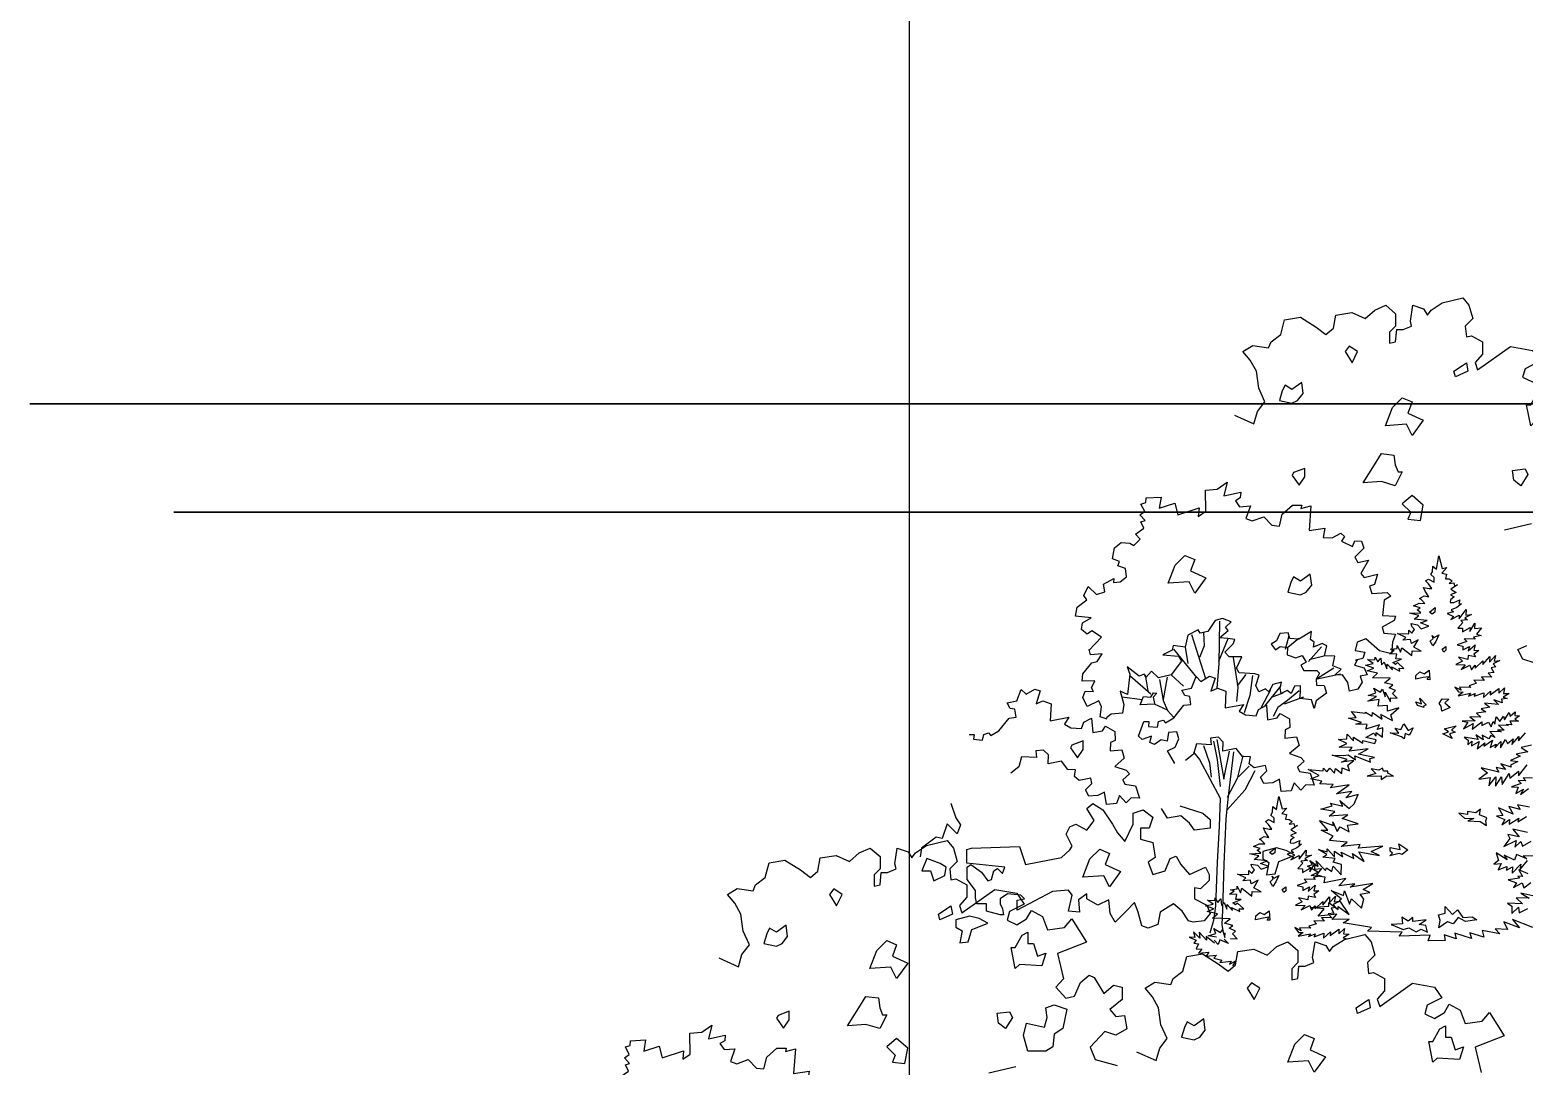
# Model space of a CAD drawing. Header units: inches. Extents: x -11 to 128, y 7 to 56.
# Drawn here: x 11.377 to 13.279, y 23.413 to 24.732 of the extents above; entities that cross this region are included whole.
import ezdxf

# ---------------------------------------------------------------- set-up
doc = ezdxf.new("R2010")
doc.units = ezdxf.units.IN
doc.header["$MEASUREMENT"] = 0
doc.layers.add('CAY', color=94, linetype='Continuous')
doc.layers.add('CAY-3', color=61, linetype='Continuous')
picture_1 = doc.add_image_def('image1.jpg', size_in_pixel=(1680, 1093))

# ---------------------------------------------------------------- blocks, each defined once
blk = doc.blocks.new('A$C76451831')
at = {"layer": 'CAY'}
for p, q in [((2460.6, 2024.6), (2461.2, 2040.4)), ((2461.2, 2040.4), (2471.8, 2031.9)), ((2471.8, 2031.9), (2478.5, 2069.3)), ((2478.5, 2069.3), (2487.7, 2034.1)), ((2500.9, 2036.3), (2487.3, 2020.9)), ((2487.7, 2034.1), (2500.9, 2036.3)), ((2441.2, 1998.5), (2449.5, 2003.7)), ((2449, 1990.1), (2441.2, 1998.5)), ((2449.5, 2003.7), (2465, 1995)), ((2455.4, 2016.6), (2460.6, 2024.6)), ((2465.5, 2008.1), (2455.4, 2016.6)), ((2465, 1995), (2465.5, 2008.1)), ((2487.3, 2020.9), (2500.3, 2017.8)), ((2500.3, 2017.8), (2497.6, 2004.7)), ((2497.6, 2004.7), (2508, 2004.3)), ((2515.9, 1998.6), (2507.5, 1990.8)), ((2507.5, 1990.8), (2520.7, 1993)), ((2508, 2004.3), (2515.9, 1998.6)), ((2520.7, 1993), (2523.1, 1984.8)), ((2423.5, 1948.4), (2437, 1956)), ((2435.1, 1980.1), (2451.3, 1976.8)), ((2440.1, 1969.1), (2435.1, 1980.1)), ((2437, 1956), (2450.4, 1952.9)), ((2450.4, 1952.9), (2440.1, 1969.1)), ((2459, 1976.6), (2449, 1990.1)), ((2451.3, 1976.8), (2459, 1976.6)), ((2522, 1953.1), (2511.3, 1945.3)), ((2527.9, 1966), (2511.8, 1958.9)), ((2511.8, 1958.9), (2522, 1953.1)), ((2531.4, 1987.2), (2512.4, 1974.7)), ((2512.4, 1974.7), (2527.9, 1966)), ((2523.1, 1984.8), (2531.4, 1987.2)), ((1261.1, 1885), (1288.9, 1909.2)), ((1288.9, 1909.2), (1320.1, 1922.7)), ((1320.1, 1922.7), (1347.8, 1898.6)), ((1389.7, 1877.9), (1396.8, 1922.7)), ((1396.8, 1922.7), (1427.4, 1912.7)), ((1427.4, 1912.7), (1438, 1895)), ((1438, 1895), (1448.6, 1909.2)), ((1448.6, 1909.2), (1479.9, 1929.8)), ((1479.9, 1929.8), (1538.3, 1944)), ((1538.3, 1944), (1555.9, 1922.7)), ((1555.9, 1922.7), (1566.6, 1885)), ((2395.4, 1906.7), (2427.6, 1908.3)), ((2421.9, 1900.8), (2395.4, 1906.7)), ((2407, 1927.6), (2423.1, 1935.2)), ((2425.3, 1922), (2407, 1927.6)), ((2417, 1916.8), (2425.3, 1922)), ((2427.6, 1908.3), (2417, 1916.8)), ((2423.1, 1935.2), (2438.9, 1934.7)), ((2428.9, 1945.4), (2423.5, 1948.4)), ((2438.9, 1934.7), (2428.9, 1945.4)), ((2520.6, 1910.5), (2501.8, 1905.7)), ((2511.3, 1945.3), (2511.1, 1937.6)), ((2511.1, 1937.6), (2521.5, 1937.2)), ((2529.2, 1923.4), (2513.1, 1916.2)), ((2513.1, 1916.2), (2520.6, 1910.5)), ((2521.5, 1937.2), (2538.1, 1944.4)), ((2542.7, 1933.8), (2529.2, 1923.4)), ((2538.1, 1944.4), (2535, 1934)), ((2535, 1934), (2542.7, 1933.8)), ((2536.2, 1891.4), (2555.7, 1917.4)), ((2555.7, 1917.4), (2555.1, 1901.1)), ((1022.3, 1839.6), (1033, 1881.5)), ((1033, 1881.5), (1077.8, 1888.5)), ((1077.8, 1888.5), (1122.6, 1860.8)), ((1171.5, 1857.3), (1178, 1895)), ((1178, 1895), (1223.4, 1902.1)), ((1223.4, 1902.1), (1261.1, 1885)), ((1347.8, 1898.6), (1347.8, 1863.8)), ((1393.2, 1863.8), (1389.7, 1877.9)), ((1566.6, 1885), (1545.3, 1863.8)), ((2402.2, 1869.3), (2399.8, 1877.6)), ((2399.8, 1877.6), (2418.2, 1874.2)), ((2409.6, 1860.9), (2402.2, 1869.3)), ((2408.4, 1890.4), (2421.9, 1900.8)), ((2445.4, 1886.4), (2408.4, 1890.4)), ((2418.2, 1874.2), (2428.7, 1862.9)), ((2426.6, 1879.3), (2445.4, 1886.4)), ((2450.3, 1870.4), (2426.6, 1879.3)), ((2428.7, 1862.9), (2450.3, 1870.4)), ((2501.8, 1905.7), (2520.1, 1897.4)), ((2512.1, 1889.5), (2536.6, 1901.8)), ((2520.1, 1897.4), (2512.1, 1889.5)), ((2546.2, 1880.1), (2532.6, 1864.8)), ((2532.6, 1864.8), (2545.7, 1864.3)), ((2536.6, 1901.8), (2536.2, 1891.4)), ((2559.6, 1887.8), (2541, 1885.8)), ((2541, 1885.8), (2546.2, 1880.1)), ((2545.3, 1853.9), (2567, 1866.3)), ((2545.7, 1864.3), (2545.3, 1853.9)), ((2571.1, 1903.3), (2552.1, 1893.5)), ((2552.1, 1893.5), (2559.6, 1887.8)), ((2555.1, 1901.1), (2571.1, 1903.3)), ((2566.7, 1855.4), (2580.6, 1878.9)), ((2567, 1866.3), (2566.7, 1855.4)), ((2580.6, 1878.9), (2580.1, 1863.1)), ((2580.1, 1863.1), (2599.2, 1865.2)), ((2599.2, 1865.2), (2585, 1847.1)), ((994.6, 1818.9), (1022.3, 1839.6)), ((1122.6, 1860.8), (1150.3, 1839.6)), ((1150.3, 1839.6), (1171.5, 1857.3)), ((1347.8, 1863.8), (1330.7, 1846.6)), ((1330.7, 1846.6), (1330.7, 1815.4)), ((1347.8, 1818.9), (1351.4, 1853.7)), ((1351.4, 1853.7), (1369, 1853.7)), ((1369, 1853.7), (1393.2, 1863.8)), ((1545.3, 1863.8), (1548.9, 1833.1)), ((1548.9, 1833.1), (1563, 1836)), ((1563, 1836), (1594.3, 1818.9)), ((2361.6, 1849.4), (2393.3, 1848.3)), ((2385.3, 1838.2), (2361.6, 1849.4)), ((2376.8, 1830.3), (2385.3, 1838.2)), ((2398.2, 1832.3), (2376.8, 1830.3)), ((2393.3, 1848.3), (2393.7, 1859.2)), ((2393.7, 1859.2), (2401.6, 1850.7)), ((2400.5, 1821.3), (2398.2, 1832.3)), ((2419.5, 1831.5), (2400.5, 1821.3)), ((2401.6, 1850.7), (2409.6, 1860.9)), ((2407.9, 1810.6), (2419.5, 1831.5)), ((2557.5, 1826.7), (2530.9, 1816.8)), ((2581.8, 1833.6), (2550.1, 1834.7)), ((2550.1, 1834.7), (2557.5, 1826.7)), ((2598.4, 1843.9), (2577, 1839.2)), ((2577, 1839.2), (2581.8, 1833.6)), ((2585, 1847.1), (2598.4, 1843.9)), ((915, 1791.2), (942.7, 1808.3)), ((935.7, 1767), (915, 1791.2)), ((942.7, 1808.3), (987.6, 1801.8)), ((987.6, 1801.8), (994.6, 1818.9)), ((1330.7, 1815.4), (1347.8, 1818.9)), ((1594.3, 1784.1), (1573, 1759.9)), ((1580.1, 1739.3), (1673.3, 1805.4)), ((1594.3, 1818.9), (1594.3, 1784.1)), ((1673.3, 1805.4), (1735.8, 1794.7)), ((1735.8, 1794.7), (1756.4, 1764.1)), ((2297.4, 1774.6), (2297.7, 1782.3)), ((2297.7, 1782.3), (2305.3, 1768.9)), ((2338.3, 1791.8), (2351.8, 1801.7)), ((2359.6, 1791), (2338.3, 1791.8)), ((2341.5, 1804.8), (2360.1, 1806.9)), ((2351.8, 1801.7), (2341.5, 1804.8)), ((2356.4, 1777.5), (2359.6, 1791)), ((2360.1, 1806.9), (2360.4, 1815)), ((2360.4, 1815), (2370.2, 1796.1)), ((2370.2, 1796.1), (2373.4, 1809.1)), ((2373.4, 1809.1), (2402, 1786.8)), ((2402, 1786.8), (2402.5, 1799.9)), ((2402.5, 1799.9), (2428.8, 1799)), ((2428.8, 1799), (2407.9, 1810.6)), ((2530.9, 1816.8), (2546.6, 1813.5)), ((2561.2, 1775.8), (2534.7, 1782.2)), ((2534.7, 1782.2), (2545.1, 1770.9)), ((2546.6, 1813.5), (2546.3, 1803.1)), ((2546.3, 1803.1), (2565.2, 1812.8)), ((2561.5, 1786.7), (2561.2, 1775.8)), ((2582.7, 1783.2), (2561.5, 1786.7)), ((2562, 1799.8), (2581.2, 1817.7)), ((2565.2, 1812.8), (2562, 1799.8)), ((2591.5, 1801.5), (2577.6, 1791.1)), ((2577.6, 1791.1), (2582.7, 1783.2)), ((2581.2, 1817.7), (2577.9, 1802)), ((2577.9, 1802), (2591.5, 1801.5)), ((2603.3, 1761.2), (2622.6, 1784.5)), ((2622.1, 1768.2), (2639, 1786.7)), ((2622.6, 1784.5), (2622.1, 1768.2)), ((2639, 1786.7), (2635.8, 1770.5)), ((953.4, 1735.8), (935.7, 1767)), ((1573, 1759.9), (1580.1, 1739.3)), ((1715.1, 1742.8), (1708.1, 1718.6)), ((1756.4, 1764.1), (1715.1, 1742.8)), ((1763.5, 1722.2), (1777.1, 1746.4)), ((1777.1, 1746.4), (1808.3, 1729.3)), ((2270.6, 1759.2), (2292, 1763.9)), ((2294.3, 1750.7), (2270.6, 1759.2)), ((2275, 1743.2), (2294.3, 1750.7)), ((2304.2, 1736.7), (2275, 1743.2)), ((2292, 1763.9), (2276.1, 1775.3)), ((2276.1, 1775.3), (2297.4, 1774.6)), ((2305.3, 1768.9), (2313.9, 1779)), ((2313.9, 1779), (2315.9, 1760.3)), ((2315.9, 1760.3), (2323.9, 1768.2)), ((2323.9, 1768.2), (2331.4, 1749.4)), ((2331.4, 1749.4), (2331.9, 1762.5)), ((2331.9, 1762.5), (2347.1, 1746.1)), ((2347.1, 1746.1), (2344.7, 1754.4)), ((2344.7, 1754.4), (2368.3, 1742.7)), ((2347.9, 1767.4), (2372.2, 1777)), ((2355.9, 1761.7), (2347.9, 1767.4)), ((2361.5, 1766.9), (2355.9, 1761.7)), ((2372.2, 1777), (2356.4, 1777.5)), ((2379.5, 1750.4), (2361.5, 1766.9)), ((2365.9, 1750.9), (2379.5, 1750.4)), ((2368.3, 1742.7), (2365.9, 1750.9)), ((2545.1, 1770.9), (2526.2, 1761.2)), ((2526.2, 1761.2), (2552.9, 1760.2)), ((2552.9, 1760.2), (2541.6, 1747.5)), ((2541.6, 1747.5), (2566, 1759.8)), ((2566, 1759.8), (2571, 1746.5)), ((2571, 1746.5), (2581.9, 1759.2)), ((2581.6, 1751.1), (2603.6, 1771.6)), ((2581.9, 1759.2), (2581.6, 1751.1)), ((2603.6, 1771.6), (2603.3, 1761.2)), ((2634.6, 1738.8), (2618.3, 1736.6)), ((2640.2, 1754.5), (2627, 1752.2)), ((2627, 1752.2), (2634.6, 1738.8)), ((2651.7, 1772.6), (2632.8, 1762.9)), ((2632.8, 1762.9), (2640.2, 1754.5)), ((2635.8, 1770.5), (2651.7, 1772.6)), ((959.8, 1687.4), (953.4, 1735.8)), ((1708.1, 1718.6), (1735.8, 1705.1)), ((1735.8, 1705.1), (1763.5, 1722.2)), ((1808.3, 1729.3), (1822.5, 1690.9)), ((1822.5, 1690.9), (1870.8, 1698)), ((1870.8, 1698), (1891.4, 1722.2)), ((1891.4, 1722.2), (1933.3, 1656.1)), ((2290.6, 1724.1), (2304.2, 1736.7)), ((2340.9, 1722.3), (2290.6, 1724.1)), ((2324.6, 1709.7), (2340.9, 1722.3)), ((2348.4, 1703.5), (2324.6, 1709.7)), ((2337.7, 1695.7), (2348.4, 1703.5)), ((2356, 1687.3), (2337.7, 1695.7)), ((2524, 1697.3), (2533.9, 1683.8)), ((2542.3, 1688.5), (2524, 1697.3)), ((2569.2, 1695.7), (2537.1, 1696.9)), ((2537.1, 1696.9), (2542.3, 1688.5)), ((2585.5, 1708.3), (2564, 1701.4)), ((2564, 1701.4), (2569.2, 1695.7)), ((2577.7, 1716.8), (2585.5, 1708.3)), ((2607.1, 1715.7), (2577.7, 1716.8)), ((2628.7, 1725.4), (2599.3, 1726.4)), ((2599.3, 1726.4), (2607.1, 1715.7)), ((2618.3, 1736.6), (2628.7, 1725.4)), ((2648.4, 1679.8), (2664.8, 1695.1)), ((2664.8, 1695.1), (2661.6, 1679.4)), ((977.5, 1649), (959.8, 1687.4)), ((1933.3, 1656.1), (1850.8, 1624.3)), ((2224.6, 1670.4), (2244.1, 1661.9)), ((2240.6, 1669.3), (2224.6, 1670.4)), ((2236.3, 1685.2), (2240.6, 1669.3)), ((2254.4, 1667.9), (2236.3, 1685.2)), ((2244.1, 1661.9), (2237.2, 1653)), ((2237.2, 1653), (2250.5, 1651.6)), ((2252.8, 1684.1), (2254.4, 1667.9)), ((2273.6, 1662), (2252.8, 1684.1)), ((2272.6, 1672.4), (2273.6, 1662)), ((2295.9, 1653.3), (2272.6, 1672.4)), ((2278, 1673.7), (2299.6, 1681.1)), ((2301.9, 1670.6), (2278, 1673.7)), ((2294.6, 1694.5), (2313.2, 1683.4)), ((2299.6, 1681.1), (2294.6, 1694.5)), ((2306.7, 1649.3), (2295.1, 1661.4)), ((2310.8, 1662.9), (2306.7, 1649.3)), ((2336, 1652.2), (2310.8, 1662.9)), ((2313.2, 1683.4), (2318.5, 1691.4)), ((2318.5, 1691.4), (2325.9, 1669.8)), ((2323.9, 1664.2), (2336, 1652.2)), ((2325.9, 1669.8), (2326.4, 1682.9)), ((2341.7, 1666.5), (2360.2, 1665.9)), ((2347.5, 1679.5), (2356, 1687.3)), ((2360.2, 1665.9), (2347.5, 1679.5)), ((2473.2, 1643.5), (2504.5, 1657)), ((2504.5, 1657), (2532.2, 1632.9)), ((2547.5, 1683.4), (2533.6, 1673)), ((2533.6, 1673), (2568.7, 1679.9)), ((2533.9, 1683.8), (2547.5, 1683.4)), ((2568.7, 1679.9), (2563, 1671.9)), ((2563, 1671.9), (2581.8, 1679.4)), ((2574, 1612.2), (2581.1, 1657)), ((2578.8, 1671.4), (2605.9, 1681.3)), ((2581.8, 1679.4), (2578.8, 1671.4)), ((2581.1, 1657), (2611.8, 1647)), ((2605.4, 1667.7), (2624.6, 1685.6)), ((2605.9, 1681.3), (2605.4, 1667.7)), ((2624.3, 1675.2), (2648.9, 1693)), ((2624.6, 1685.6), (2624.3, 1675.2)), ((2633, 1643.5), (2664.3, 1664.1)), ((2648.9, 1693), (2648.4, 1679.8)), ((2677.9, 1678.8), (2661.2, 1668.5)), ((2661.2, 1668.5), (2672, 1665.4)), ((2661.6, 1679.4), (2677.9, 1678.8)), ((2664.3, 1664.1), (2722.6, 1678.3)), ((2722.6, 1678.3), (2740.3, 1657)), ((2740.3, 1657), (2750.9, 1619.3)), ((890.9, 1611.3), (946.3, 1586.5)), ((946.3, 1586.5), (956.3, 1621.3)), ((956.3, 1621.3), (977.5, 1649)), ((1850.8, 1624.3), (1867.9, 1552.3)), ((2206.7, 1573.9), (2217.3, 1615.8)), ((2217.3, 1615.8), (2262.1, 1622.8)), ((2250.5, 1651.6), (2243.7, 1637.7)), ((2243.7, 1637.7), (2260.2, 1636.6)), ((2260.2, 1636.6), (2250.4, 1624.7)), ((2250.4, 1624.7), (2279.7, 1627.6)), ((2262.1, 1622.8), (2306.9, 1595.1)), ((2279.7, 1627.6), (2272.6, 1616.4)), ((2272.6, 1616.4), (2301.9, 1619.3)), ((2301.9, 1619.3), (2294.6, 1610.4)), ((2294.6, 1610.4), (2316.5, 1604.8)), ((2355.9, 1591.6), (2362.4, 1629.3)), ((2362.4, 1629.3), (2407.8, 1636.4)), ((2407.8, 1636.4), (2445.5, 1619.3)), ((2445.5, 1619.3), (2473.2, 1643.5)), ((2532.2, 1632.9), (2532.2, 1598.1)), ((2577.6, 1598.1), (2574, 1612.2)), ((2611.8, 1647), (2622.4, 1629.3)), ((2622.4, 1629.3), (2633, 1643.5)), ((2750.9, 1619.3), (2729.7, 1598.1)), ((2179, 1553.2), (2206.7, 1573.9)), ((2306.9, 1595.1), (2334.7, 1573.9)), ((2316.5, 1604.8), (2311.6, 1598.8)), ((2311.6, 1598.8), (2343.6, 1601.9)), ((2334.7, 1573.9), (2355.9, 1591.6)), ((2339, 1593.3), (2356.7, 1603.2)), ((2343.6, 1601.9), (2339, 1593.3)), ((2356.7, 1603.2), (2347.6, 1589.1)), ((2532.2, 1598.1), (2515.1, 1580.9)), ((2515.1, 1580.9), (2515.1, 1549.7)), ((2532.2, 1553.2), (2535.7, 1588)), ((2535.7, 1588), (2553.4, 1588)), ((2553.4, 1588), (2577.6, 1598.1)), ((2729.7, 1598.1), (2733.2, 1567.4)), ((2733.2, 1567.4), (2747.4, 1570.3)), ((2747.4, 1570.3), (2778.6, 1553.2)), ((1867.9, 1552.3), (1846.6, 1528.1)), ((1846.6, 1528.1), (1874.3, 1496.9)), ((1899.1, 1503.3), (1916.2, 1541.7)), ((1916.2, 1541.7), (1940.4, 1562.3)), ((1940.4, 1562.3), (1954.5, 1555.8)), ((1954.5, 1555.8), (1982.2, 1510.4)), ((1982.2, 1510.4), (2010, 1534.6)), ((2010, 1534.6), (2034.1, 1528.1)), ((2034.1, 1528.1), (2034.1, 1493.3)), ((2099.4, 1525.5), (2127.1, 1542.6)), ((2120, 1501.3), (2099.4, 1525.5)), ((2127.1, 1542.6), (2171.9, 1536.1)), ((2171.9, 1536.1), (2179, 1553.2)), ((2515.1, 1549.7), (2532.2, 1553.2)), ((2764.5, 1473.6), (2857.6, 1539.7)), ((2778.6, 1553.2), (2778.6, 1518.4)), ((2857.6, 1539.7), (2920.1, 1529)), ((2920.1, 1529), (2940.8, 1498.4)), ((1874.3, 1496.9), (1899.1, 1503.3)), ((2034.1, 1493.3), (1999.3, 1465.6)), ((2137.7, 1470.1), (2120, 1501.3)), ((2778.6, 1518.4), (2757.4, 1494.2)), ((2757.4, 1494.2), (2764.5, 1473.6)), ((2940.8, 1498.4), (2899.5, 1477.1)), ((1999.3, 1465.6), (2016.4, 1445)), ((2016.4, 1445), (2040.6, 1447.9)), ((2040.6, 1447.9), (2047.7, 1410.1)), ((2144.2, 1421.7), (2137.7, 1470.1)), ((2899.5, 1477.1), (2892.4, 1452.9)), ((2892.4, 1452.9), (2920.1, 1439.4)), ((2920.1, 1439.4), (2947.9, 1456.5)), ((2947.9, 1456.5), (2961.4, 1480.7)), ((2961.4, 1480.7), (2992.7, 1463.6)), ((2992.7, 1463.6), (3006.8, 1425.2)), ((3055.2, 1432.3), (3075.8, 1456.5)), ((3075.8, 1456.5), (3117.7, 1390.4)), ((1985.2, 1403.1), (1943.9, 1358.2)), ((2016.4, 1392.5), (1985.2, 1403.1)), ((2047.7, 1410.1), (2016.4, 1392.5)), ((2161.9, 1383.3), (2144.2, 1421.7)), ((3006.8, 1425.2), (3055.2, 1432.3)), ((1943.9, 1358.2), (1957.5, 1323.4)), ((2140.7, 1355.6), (2161.9, 1383.3)), ((3117.7, 1390.4), (3035.1, 1358.6)), ((3035.1, 1358.6), (3052.2, 1286.6)), ((1957.5, 1323.4), (2020, 1306.3)), ((2075.2, 1345.6), (2130.6, 1320.8)), ((2130.6, 1320.8), (2140.7, 1355.6)), ((1732.8, 1302.8), (1656.2, 1285.1))]:
    blk.add_line(p, q, dxfattribs=at)
for points in [[(2451.7, 1910.2), (2468, 1922.8), (2467.5, 1909.6), (2459.2, 1904.5)], [(2453.8, 1827.6), (2462.2, 1835.5), (2459.8, 1843.3), (2465, 1837.6), (2478.4, 1845.3), (2470.1, 1827), (2461.5, 1814.2)], [(1240.2, 1791.1), (1216.4, 1806.9), (1204.5, 1791.1), (1224.3, 1759.4)], [(1537.1, 1751.5), (1548.9, 1759.4), (1552.9, 1735.6), (1517.3, 1719.8), (1513.3, 1735.6)], [(2452.7, 1718.4), (2445, 1718.7), (2450.2, 1726.6), (2434.3, 1724.5), (2412.8, 1719.8), (2413.2, 1730.7), (2424.4, 1740.7), (2437.4, 1734.8), (2450.9, 1745.2)], [(1085.8, 1672.3), (1081.8, 1704), (1054.1, 1684.2), (1034.3, 1696), (1026.4, 1680.2), (1018.5, 1652.5), (1054.1, 1644.6), (1069.9, 1652.5)], [(1339.1, 1632.7), (1366.8, 1660.4), (1394.5, 1648.5), (1382.7, 1616.8), (1426.2, 1597), (1394.5, 1553.5), (1378.7, 1585.2), (1319.3, 1581.2)], [(1750.8, 1676.2), (1766.7, 1684.2), (1766.7, 1652.5), (1782.5, 1652.5), (1794.4, 1616.8), (1818.1, 1624.8), (1806.3, 1589.1), (1742.9, 1593.1), (1731.1, 1581.2), (1719.2, 1640.6), (1731.1, 1640.6)], [(2424.5, 1525.4), (2400.8, 1541.2), (2388.9, 1525.4), (2408.7, 1493.7)], [(1287.7, 1470.3), (1307.5, 1502), (1343.1, 1498), (1347, 1470.3), (1355, 1450.5), (1366.8, 1450.5), (1347, 1410.9), (1307.5, 1422.8), (1256, 1418.8)], [(2721.4, 1485.8), (2733.3, 1493.7), (2737.3, 1469.9), (2701.6, 1454.1), (2697.7, 1469.9)], [(1058.5, 1448.2), (1054.5, 1440.3), (1074.3, 1412.6), (1090.2, 1436.3), (1090.2, 1460.1)], [(1683.5, 1426.7), (1679.6, 1454.5), (1715.2, 1458.4), (1723.1, 1442.6), (1703.3, 1410.9)], [(1754.8, 1391.1), (1762.7, 1426.7), (1814.2, 1414.8), (1822.1, 1442.6), (1818.1, 1470.3), (1841.9, 1478.2), (1877.5, 1466.3), (1865.7, 1410.9), (1841.9, 1395), (1837.9, 1359.4), (1818.1, 1347.5), (1766.7, 1347.5)], [(2270.1, 1406.6), (2266.2, 1438.3), (2238.4, 1418.5), (2218.7, 1430.3), (2210.7, 1414.5), (2202.8, 1386.8), (2238.4, 1378.9), (2254.3, 1386.8)], [(2935.2, 1410.5), (2951, 1418.5), (2951, 1386.8), (2966.9, 1386.8), (2978.8, 1351.1), (3002.5, 1359.1), (2990.6, 1323.4), (2927.3, 1327.4), (2915.4, 1315.5), (2903.5, 1374.9), (2915.4, 1374.9)], [(1418.3, 1311.9), (1426.2, 1355.4), (1394.5, 1383.2), (1366.8, 1359.4), (1390.6, 1335.6), (1382.7, 1315.8)], [(2523.5, 1367), (2551.2, 1394.7), (2578.9, 1382.8), (2567, 1351.1), (2610.6, 1331.3), (2578.9, 1287.8), (2563.1, 1319.5), (2503.7, 1315.5)], [(722.8, 1185.8), (750.5, 1213.5), (778.2, 1201.7), (766.3, 1170), (809.9, 1150.2), (778.2, 1106.6), (762.4, 1138.3), (703, 1134.3)], [(1109.9, 1128.8), (1106, 1160.5), (1078.3, 1140.7), (1058.5, 1152.6), (1050.5, 1136.7), (1042.6, 1109), (1078.3, 1101.1), (1094.1, 1109)], [(1443.6, 1052.7), (1459.9, 1065.3), (1459.5, 1052.2), (1451.1, 1047)], [(1445.7, 970.1), (1454.1, 978), (1451.7, 985.8), (1456.9, 980.2), (1470.4, 987.9), (1462, 969.6), (1453.4, 956.7)], [(1444.6, 860.9), (1436.9, 861.2), (1442.2, 869.2), (1426.3, 867), (1404.8, 862.3), (1405.2, 873.2), (1416.4, 883.2), (1429.3, 877.3), (1442.8, 887.7)], [(1428.7, 781.7), (1410.3, 787.8), (1405.3, 798.4), (1420.9, 792.4), (1416.1, 808.9), (1434.4, 789.2), (1426.1, 784.5)], [(1476.9, 785.4), (1471.7, 793.3), (1479.9, 806.6), (1498.9, 806), (1487.6, 795.5), (1503, 781.8), (1478.7, 771.8)], [(1364.6, 698.7), (1332.9, 710.2), (1356.9, 709.4), (1346.9, 723.3), (1362.7, 720.1), (1370.9, 735.6), (1383.8, 716.6), (1397.3, 724.3), (1391.3, 710.9), (1386.1, 703.4), (1375.4, 708.7), (1372.1, 693)], [(1485.1, 721.2), (1519.8, 730.4), (1506.2, 717.8), (1516.9, 712), (1500.4, 707.1), (1508.1, 693.7), (1481.9, 707.7), (1497.9, 712.6)], [(1313.2, 601.7), (1310.8, 609.9), (1300.2, 604.8), (1278.6, 608.3), (1291.7, 594.7), (1267.4, 587.4), (1307.3, 588.7), (1306.9, 577.9), (1323.2, 588.2), (1342.2, 587.5), (1326.2, 596.2), (1326.3, 601.2)], [(1603.8, 461), (1606.8, 469), (1585.8, 477.9), (1589, 493.7), (1575.1, 483.3), (1551.6, 486.8), (1551.4, 479.1), (1527.5, 482.7), (1542.8, 468.5), (1569.5, 467.6), (1553, 460.5), (1587.8, 459.2), (1606, 447.7)], [(1037.6, 376.9), (1009.9, 384), (971.5, 373.4), (971.5, 352.7), (988.6, 342.1), (982.2, 307.9), (1006.3, 310.8), (1016.4, 345.6), (1027, 349.2), (1061.8, 363.3)], [(1332, 374.8), (1332.4, 385.2), (1361.2, 379.2), (1356.8, 395.2), (1382.5, 378.5), (1366.1, 365.4), (1358.1, 368.4), (1331.6, 361.7), (1339.5, 369.1)], [(1474.2, 178.1), (1469.4, 194.1), (1488.1, 198.9), (1488.8, 217.4), (1509.3, 195.4), (1522.9, 208.1), (1538.4, 186.2), (1564.8, 188), (1578.1, 179.9), (1545.8, 175.6), (1524.8, 186.7), (1511.1, 168.6), (1495.4, 174.6), (1470.8, 156.9)], [(1438.2, 144.9), (1433.9, 163.6), (1414.9, 167), (1434.4, 179.5), (1396.7, 175.3), (1397, 186.2), (1383.5, 175.8), (1365.4, 187.3), (1367.4, 168.6), (1335.2, 167), (1369.6, 152.2), (1385.6, 157.1), (1406.5, 146), (1419.9, 153.2)]]:
    blk.add_lwpolyline(points, close=True, dxfattribs=at)
for points in [[(2492.6, 1796.8), (2487.9, 1805.1), (2498.6, 1812.9), (2498.2, 1802), (2492.6, 1796.8)], [(530, 749.3), (509.9, 755.6), (514.2, 784.1), (506.8, 800.9), (473, 785.1), (461.4, 810.4), (467.7, 828.4), (490.9, 827.3), (485.7, 837.9), (495.2, 857.9), (459.3, 856.8), (461.4, 877.9), (486.7, 908.5), (501.5, 912.7), (516.3, 933.8), (482.5, 931.7), (479.3, 946.5), (478.3, 943.3), (514.2, 981.3), (486.7, 999.2), (473, 989.7), (457.2, 1003.4), (460.4, 1022.4), (484.6, 1036.1), (440.3, 1041.4), (444.5, 1066.7), (472, 1087.8), (463.5, 1099.4), (476.2, 1124.7), (499.4, 1102.6), (523.6, 1110), (519.4, 1132.1), (549, 1147.9), (547.9, 1136.3), (566.9, 1138.4), (584.8, 1152.1), (581.7, 1176.4), (560.6, 1183.8), (564.8, 1196.4), (544.7, 1203.8), (551.1, 1234.4), (570.1, 1250.2), (594.3, 1248.1), (605.9, 1241.8), (623.8, 1259.7), (610.1, 1273.4), (634.4, 1290.3), (625.9, 1308.2), (637.6, 1312.5), (622.8, 1328.3), (636.5, 1337.8), (625.9, 1358.9), (639.7, 1363.1), (640.7, 1376.8), (682.9, 1378.9), (677.6, 1347.3), (721.9, 1361), (730.4, 1328.3), (790.5, 1348.3), (788.4, 1324.1), (809.5, 1338.8), (808.4, 1397.9), (842.2, 1401.1), (870.6, 1421.1), (861.1, 1382.1), (908.6, 1392.6), (907.6, 1376.8), (893.8, 1368.4), (905.4, 1351.5), (936, 1353.6), (923.4, 1317.7), (941.3, 1311.4), (974, 1323), (997.2, 1298.7), (1018.3, 1296.6), (1026.7, 1330.4), (1055.2, 1355.7), (1081.6, 1355.7), (1079.5, 1346.2), (1107.9, 1353.6), (1102.7, 1284), (1147, 1290.3), (1142.7, 1263.9), (1168.1, 1262.9), (1192.3, 1276.6), (1202.9, 1267.1), (1194.4, 1253.4), (1226.1, 1238.6), (1232.4, 1254.5), (1251.4, 1253.4), (1257.7, 1233.4), (1232.4, 1208), (1240.8, 1193.3), (1271.4, 1199.6), (1249.3, 1161.6), (1258.8, 1151.1), (1296.7, 1160.6), (1288.3, 1131.1), (1273.5, 1125.8), (1280.9, 1105.7), (1324.2, 1107.9), (1334.7, 1097.3), (1315.7, 1086.8), (1310.4, 1042.5), (1347.4, 1041.4), (1344.2, 1028.7), (1309.4, 1009.8), (1314.7, 992.9), (1347.4, 989.7), (1338.9, 967.6), (1335.8, 933.8), (1302, 942.3), (1263, 977.1), (1238.7, 967.6), (1233.4, 943.3), (1260.9, 939.1), (1254.5, 921.2), (1234.5, 915.9), (1238.7, 915.9), (1231.3, 902.2), (1258.8, 894.8), (1267.2, 874.8), (1247.2, 870.5), (1253.5, 853.7)], [(1743.2, 907.3), (1708.6, 918.7), (1694.9, 946.6), (1720, 958)], [(1733.6, 674.9), (1704.3, 668.2), (1722.5, 656.7), (1690.1, 650.1), (1700.8, 644.3), (1673.6, 631.7), (1694.8, 628.7), (1673.2, 618.6), (1675.7, 613), (1646.5, 622.2), (1659.6, 605.9), (1633, 611.8), (1640.7, 598.4), (1590.4, 611), (1608.5, 596.8), (1583.9, 579.1), (1616.2, 583.4), (1612.6, 559.5), (1632.1, 585.5), (1631.2, 558.8), (1648, 585), (1649.9, 563.6), (1669.6, 594.7), (1671.9, 581.4), (1696.6, 601.9), (1696.1, 588.3), (1721.2, 619.6)], [(1735.8, 581.9), (1709.1, 582.8), (1716.9, 574.4), (1695.7, 575.2), (1703.5, 566.7), (1676.5, 557.2), (1695, 556.6), (1688.9, 538.2), (1710.7, 550.6), (1702.4, 535), (1724.3, 552.8)], [(1727.4, 499.2), (1693.2, 505.9), (1700.9, 492.5), (1669.1, 501.3), (1681.4, 479.5), (1639.5, 497.3), (1652.3, 475.6), (1633.6, 473.5), (1657.4, 464.5), (1648.7, 449), (1670.5, 464.1), (1670, 450.9), (1697.4, 468.6), (1694.3, 457.8), (1718.8, 473.3)], [(1722.2, 427.8), (1680, 437), (1698.2, 415), (1666.3, 421.6), (1671.3, 411), (1654.7, 387.5), (1689.7, 404.9), (1686.3, 386.4), (1702.7, 401.7), (1707.7, 388.4), (1732.3, 403.4)], [(1743.9, 360.4), (1709.5, 361.6), (1719.6, 353.1), (1691, 365), (1685, 349.3), (1656.1, 363.5), (1663.8, 350.1), (1632.7, 369.7), (1639.7, 348.2), (1626.2, 337.8), (1647.6, 339.7), (1638.8, 321.5), (1663.1, 331), (1662.7, 320.6), (1679, 330.5), (1678.3, 311.9), (1703.2, 337.8), (1700, 322), (1722.2, 348)], [(1723.6, 310.3), (1697.2, 322.1), (1707.5, 303.2), (1694.3, 303.7), (1699.1, 298), (1667.2, 293.7), (1691, 285.2), (1682.3, 271.9), (1706.8, 284.6), (1711.8, 270.9), (1730.9, 286.1)], [(1745.3, 245.7), (1703.1, 255.3), (1726.6, 241.3), (1689.5, 242.6), (1707.5, 225.7), (1664.9, 227.2), (1677.8, 219), (1677, 197.7), (1696.2, 215.6), (1698.4, 199.7), (1722.9, 212)], [(1736.8, 158), (1679.2, 181.3), (1699.6, 157), (1654.9, 174.5), (1665, 152.8), (1630.2, 154), (1643.3, 140), (1592.9, 149.9), (1597.7, 131.1), (1558.2, 142.9), (1562.6, 126.9), (1515.6, 142.2), (1520, 125.7), (1486, 137.8), (1488.1, 121.8), (1440.1, 120.8), (1446.1, 136.4), (1358.1, 134.1), (1366.6, 144.6), (1267.9, 148.1), (1279.1, 158.1), (1199.4, 171.8), (1216.1, 181.6), (1168, 180.6), (1181.7, 196.4), (1128.5, 190.1), (1145, 210.9), (1105.3, 215), (1158.5, 218.6), (1158.8, 229), (1184.9, 209.5), (1185.2, 217.6), (1216.5, 195.2), (1188.5, 236.1), (1194, 238.6), (1165.5, 263.2), (1199.8, 248.8), (1202.6, 261.9), (1217.6, 224.2), (1223.1, 239.9), (1251.6, 212.6), (1257.9, 238.7), (1247.6, 252.6), (1274.4, 257.1), (1256.2, 265.5), (1283.5, 283.1), (1219.2, 272.2), (1232.7, 282.1), (1187.2, 276), (1206.5, 296.7), (1144.9, 285.2), (1148.2, 301.4), (1108.5, 305.5), (1127.4, 315.3), (1098.5, 332.2), (1112.3, 337.1), (1104.5, 348.3), (1127.9, 331.1), (1123.1, 347.6), (1148.9, 320), (1151.8, 327.6), (1167.3, 316.6), (1170.6, 332.4), (1193.7, 307.5), (1194.8, 337), (1171, 343.2), (1176.8, 353.5), (1142, 357.4), (1153.2, 365.2), (1129.6, 379.1), (1153.4, 372.9), (1153.7, 381), (1174.2, 359), (1174.8, 374.8), (1198.2, 358.2), (1193.2, 371.5), (1229.8, 354.3), (1225.3, 367.6), (1258.9, 345.2), (1244, 372.4), (1302.2, 362.7), (1278.5, 373.9), (1311.2, 388.7), (1241.7, 383.4), (1247.5, 393.6), (1193.8, 387.8), (1210.1, 400.4), (1160, 404.8), (1170.8, 417.6), (1137, 434.6), (1155.6, 434), (1132.5, 461.5), (1171.9, 447), (1169.5, 457.5), (1182.2, 430.8), (1190.3, 443.7), (1216.6, 429.6), (1211.8, 448.3), (1241.4, 452.3), (1196.6, 467.5), (1212.8, 477.3), (1159.7, 474.2), (1176, 486.8), (1136.3, 493.6), (1168.4, 502.9), (1163.7, 511.2), (1197.8, 501.9), (1190.2, 518), (1216.2, 495.8), (1230.2, 508.9), (1241.6, 535.3), (1206.8, 525.6), (1223.3, 543.6), (1180.5, 537.4), (1215.8, 562.4), (1162.5, 553.9), (1170.5, 564), (1133.4, 565.3), (1139.1, 573.3), (1107.2, 579.8), (1131.5, 589.4), (1100.4, 606.4), (1142.9, 602.6), (1143.1, 610.3), (1153.2, 599.5), (1161.7, 609.7), (1174.4, 596.1), (1177.5, 609.1), (1195.6, 595.3), (1196.2, 611.2), (1217.2, 602.3), (1212.8, 618.8), (1229.1, 631.3), (1194, 627.1), (1210.6, 634.7), (1168.4, 647.1), (1200.1, 646), (1213.8, 647.7), (1234.6, 633.9), (1232.3, 644.8), (1276.9, 627), (1274.6, 637.9), (1287.8, 640.2), (1242.8, 649.4), (1270.1, 664.8), (1216.4, 658.5), (1224.9, 668.7), (1187.8, 670), (1209.5, 680.1), (1185.8, 691.3), (1209.9, 693.2), (1210.4, 706.8), (1228.3, 687.6), (1228.7, 698), (1254.8, 681.2), (1255.1, 688.9), (1289.2, 680), (1292.3, 690.3), (1263.1, 696.8), (1284.8, 709.2), (1292.7, 701.2), (1293, 711.6), (1311.1, 697.8), (1312.1, 724.6), (1296, 719.7), (1301.9, 732.6), (1263.9, 720.8), (1267.1, 733.8), (1235.4, 734.9), (1251.4, 739.8), (1214.7, 752), (1236, 753.5), (1223, 770.3), (1262.8, 766.2), (1262.9, 768.9), (1281.5, 757.4), (1281.9, 768.2), (1310.2, 748.6), (1305.7, 761.9), (1339.5, 744.9), (1334.6, 760.9), (1356.7, 781.5), (1324.6, 771.7), (1325.2, 788), (1298.4, 786.2), (1301.7, 804.7), (1269.4, 800.4), (1293.9, 813.1), (1270, 816.2), (1291.5, 823.6), (1286.5, 837), (1305.2, 825.9), (1310.4, 833.9), (1317.9, 812.3), (1318.3, 825.4), (1333.2, 798.2), (1333.6, 809), (1352.2, 808.4), (1339.5, 822), (1347.9, 829.8), (1329.6, 838.2), (1340.3, 846), (1316.5, 852.2), (1332.8, 864.8), (1282.6, 866.6), (1296.2, 879.2), (1266.9, 885.7), (1286.2, 893.2), (1262.5, 901.7), (1284, 906.4), (1268.1, 917.8), (1289.3, 917.1), (1289.6, 924.8), (1297.3, 911.4), (1305.8, 921.5), (1307.9, 902.9), (1315.9, 910.7), (1323.4, 891.9), (1323.8, 905), (1339.1, 888.6), (1336.7, 896.9), (1360.3, 885.2), (1357.8, 893.4), (1371.4, 892.9), (1353.4, 909.4), (1347.8, 904.2), (1339.8, 909.9), (1364.2, 919.5), (1348.4, 920), (1351.5, 933.5), (1330.3, 934.3), (1343.8, 944.2), (1333.4, 947.3), (1352.1, 949.4), (1352.4, 957.5), (1362.1, 938.6), (1365.3, 951.6), (1394, 929.3), (1394.4, 942.4), (1420.7, 941.5), (1399.8, 953.1), (1411.4, 974), (1392.5, 963.8), (1390.1, 974.8), (1368.8, 972.8), (1377.2, 980.7), (1353.6, 991.9), (1385.3, 990.8), (1385.6, 1001.7), (1393.5, 993.3), (1401.6, 1003.4), (1394.2, 1011.8), (1391.7, 1020.1), (1410.2, 1016.7), (1420.7, 1005.5), (1442.2, 1012.9), (1418.5, 1021.8), (1437.3, 1028.9), (1400.3, 1032.9), (1413.8, 1043.3), (1387.3, 1049.2), (1419.5, 1050.8), (1409, 1059.4), (1417.3, 1064.5), (1398.9, 1070.1), (1415, 1077.7), (1430.9, 1077.2), (1420.8, 1088), (1415.5, 1090.9), (1428.9, 1098.6), (1442.4, 1095.4), (1432.1, 1111.6), (1427, 1122.6), (1443.2, 1119.4), (1450.9, 1119.1), (1441, 1132.6), (1433.1, 1141), (1441.4, 1146.2), (1457, 1137.5), (1457.5, 1150.6), (1447.3, 1159.1), (1452.6, 1167.1), (1453.1, 1182.9), (1463.7, 1174.4), (1470.5, 1211.8), (1479.7, 1176.6), (1492.9, 1178.8), (1479.2, 1163.4), (1492.2, 1160.3), (1489.5, 1147.2), (1499.9, 1146.8), (1507.9, 1141.1), (1499.4, 1133.3), (1512.7, 1135.5), (1515.1, 1127.3), (1523.3, 1129.7), (1504.3, 1117.2), (1519.9, 1108.5), (1503.8, 1101.4), (1514, 1095.6), (1503.3, 1087.8), (1503, 1080.1), (1513.4, 1079.7), (1530, 1086.9), (1526.9, 1076.5), (1534.6, 1076.3), (1521.1, 1065.9), (1505, 1058.7), (1512.5, 1053), (1493.8, 1048.2), (1512, 1039.9), (1504.1, 1032), (1528.5, 1044.3), (1528.1, 1033.9), (1547.6, 1060), (1547.1, 1043.7), (1563, 1045.8), (1544.1, 1036.1), (1551.6, 1030.3), (1532.9, 1028.3), (1538.2, 1022.7), (1524.5, 1007.3), (1537.6, 1006.8), (1537.3, 996.4), (1559, 1008.8), (1558.6, 997.9), (1572.6, 1021.5), (1572, 1005.6), (1591.1, 1007.7), (1576.9, 989.6), (1590.4, 986.4), (1568.9, 981.7), (1573.7, 976.1), (1542, 977.2), (1549.5, 969.2), (1522.8, 959.3), (1538.6, 956), (1538.2, 945.6), (1557.1, 955.4), (1554, 942.3), (1573.2, 960.2), (1569.9, 944.5), (1583.5, 944), (1569.5, 933.6), (1574.7, 925.7), (1553.5, 929.2), (1553.1, 918.3), (1526.6, 924.7), (1537.1, 913.4), (1518.2, 903.7), (1544.9, 902.7), (1533.5, 890), (1558, 902.3), (1563, 889), (1573.8, 901.7), (1573.5, 893.6), (1595.6, 914.1), (1595.2, 903.7), (1614.6, 927.1), (1614, 910.8), (1631, 929.2), (1627.7, 913), (1643.6, 915.2), (1624.7, 905.4), (1632.1, 897), (1618.9, 894.7), (1626.6, 881.3), (1610.2, 879.2), (1620.7, 867.9), (1591.3, 868.9), (1599.1, 858.2), (1569.6, 859.3), (1577.5, 850.8), (1556, 843.9), (1561.2, 838.3), (1529.1, 839.4), (1534.2, 831), (1515.9, 839.8), (1525.9, 826.3), (1539.5, 825.9), (1525.5, 815.5), (1560.6, 822.4), (1554.9, 814.4), (1573.8, 821.9), (1570.8, 813.9), (1597.8, 823.8), (1597.4, 810.2), (1616.6, 828.2), (1616.2, 817.7), (1640.9, 835.5), (1640.4, 822.3), (1656.8, 837.6), (1653.5, 821.9), (1669.8, 821.3), (1653.1, 811), (1663.9, 807.9), (1648, 805.8), (1649.9, 795.3), (1626.6, 803.8), (1639.3, 790.2), (1599.5, 794.3), (1615, 782.9), (1590.8, 778.7), (1604.1, 770.1), (1577.2, 765.6), (1590, 754.7), (1558.3, 755.8), (1573.8, 744.4), (1536.6, 743), (1552.3, 740.2), (1540.8, 721.6), (1568.1, 736.9), (1564.8, 720.7), (1592.2, 741.1), (1591.9, 730.6), (1610.8, 740.4), (1618.5, 727), (1624.5, 742.7), (1629.2, 734.8), (1632.6, 756), (1643, 742), (1654, 757.9), (1656.3, 747), (1670.2, 767.8), (1672.6, 757.3), (1686.6, 770), (1686.2, 759.1), (1699.3, 758.6), (1685.9, 748.7), (1696.1, 742.9), (1672.1, 743.7), (1677.2, 733.1), (1661.3, 733.7), (1666.6, 730.8), (1639.9, 731.7), (1655.3, 717.6), (1636.8, 718.2), (1647, 712.9), (1615.3, 714), (1630.6, 697.1), (1617.6, 703), (1611.9, 692.8), (1593.7, 703.8), (1595.9, 690.6), (1575.1, 704.5), (1582.3, 691.1), (1542.7, 697.9), (1553.3, 689.4), (1552.8, 676.3), (1563.6, 686.3), (1563.1, 673.2), (1584.9, 685.6), (1579.1, 664.5), (1601.1, 682.3), (1598, 672), (1622.6, 689.7), (1616.4, 668.6), (1632.6, 678.5), (1629.6, 668.1), (1646.1, 686.1), (1645.4, 667.6), (1659.8, 691.1), (1664.9, 680), (1681.2, 693.1), (1677.9, 676.9), (1697.3, 700.2), (1696.8, 687.1), (1716.2, 710.4)], [(1253.5, 853.7), (1240.8, 833.6), (1217.6, 828.4), (1212.4, 852.6), (1197.6, 874.8), (1175.4, 873.7), (1193.4, 890.6), (1170.2, 900.1), (1175.4, 927.5), (1145.9, 928.6), (1153.3, 957), (1139.6, 963.4), (1115.3, 952.8), (1117.4, 967.6), (1106.9, 975), (1109, 997.1), (1073.1, 976), (1047.8, 978.1), (1043.6, 993.9), (1019.3, 991.8), (1009.9, 970.7), (995.1, 961.2), (1007.7, 945.4), (1020.4, 954.9), (1041.5, 951.8), (1040.4, 931.7), (1064.7, 923.3), (1082.6, 929.6), (1094.2, 910.6), (1079.5, 902.2), (1087.9, 887.4), (1124.8, 887.4), (1132.2, 879), (1122.7, 862.1), (1123.8, 845.2), (1144.9, 844.2), (1152.2, 823.1), (1122.7, 800.9), (1117.4, 778.8), (1109, 804.1), (1076.3, 807.3), (1078.4, 825.2), (1078.4, 843.1), (1061.5, 842.1), (1052, 822), (1040.4, 830.5), (1023.6, 822), (1020.4, 836.8), (1024.6, 853.7), (999.3, 847.3), (988.8, 826.2), (979.3, 834.7), (960.3, 826.2), (951.8, 844.2), (961.3, 873.7), (948.7, 877.9), (904.4, 880), (897, 893.7), (911.8, 925.4), (875.9, 925.4), (863.3, 939.1), (887.5, 962.3), (891.7, 975), (871.7, 978.1), (848.5, 979.2), (872.7, 1000.3), (865.4, 1009.8), (881.2, 1024.5), (856.9, 1034), (835.8, 1028.7), (815.8, 997.1), (793.6, 992.9), (788.4, 1002.4), (758.8, 987.6), (751.5, 952.8), (716.7, 958.1), (714.5, 944.4), (688.2, 931.7), (732.5, 927.5), (740.9, 913.8), (711.4, 874.8), (675.5, 866.3), (655.5, 885.3), (639.7, 867.4), (635.4, 876.9), (620.7, 870.5), (586.9, 896.9), (594.3, 876.9), (588, 818.9), (566.9, 828.4), (577.4, 790.4), (573.2, 766.1), (541.6, 763), (527.9, 752.4)], [(848.5, 1026.6), (846.4, 906.4), (841.1, 836.8)], [(769.4, 988.7), (808.4, 864.2)], [(803.1, 995), (805.2, 957), (791.5, 924.3)], [(871.7, 977.1), (845.3, 912.7)], [(1044.7, 985.5), (1035.2, 946.5)], [(1073.1, 978.1), (1042.6, 951.8)], [(717.7, 947.5), (784.2, 866.3)], [(751.5, 952.8), (758.8, 906.4)], [(1137.5, 953.9), (1100.6, 912.7)], [(1484.5, 939.3), (1479.8, 947.6), (1490.5, 955.4), (1490.1, 944.5), (1484.5, 939.3)], [(887.5, 924.3), (900.2, 838.9), (897, 798.8)], [(1148, 928.6), (1102.7, 917)], [(1172.3, 893.7), (1123.8, 862.1)], [(594.3, 872.7), (653.4, 821)], [(634.4, 741.9), (648.1, 741.9), (647, 728.2), (672.4, 726.1), (675.5, 741.9), (689.2, 746.1), (695.6, 738.7), (718.8, 752.4), (747.2, 788.3), (767.3, 790.4), (764.1, 813.6), (750.4, 815.7), (742, 831.5), (769.4, 836.8), (782, 869.5), (795.8, 855.8), (820, 870.5), (835.8, 865.3), (824.2, 828.4), (843.2, 836.8), (866.4, 828.4), (864.3, 780.9), (917, 790.4), (904.4, 771.4), (922.3, 760.9), (952.9, 758.7), (959.2, 776.7), (981.4, 788.3), (984.5, 747.1), (1012, 752.4), (1020.4, 765.1), (1046.8, 750.3), (1047.8, 725), (1035.2, 718.7), (1034.1, 695.5), (1066.8, 698.6), (1074.2, 674.4), (1046.8, 651.2), (1079.5, 640.6), (1089, 630.1), (1070, 613.2), (1075.2, 600.5), (1105.8, 596.3), (1117.4, 561.5), (1093.2, 562.6), (1079.5, 547.8), (1060.5, 568.9), (1052, 545.7), (1023.6, 543.6), (1018.3, 578.4), (999.3, 568.9), (974, 566.8), (964.5, 584.7), (982.4, 602.7), (979.3, 617.4), (946.6, 611.1), (932.9, 622.7), (936, 641.7), (913.9, 642.7), (895.9, 665.9), (858, 658.6), (859, 683.9), (845.3, 697.6), (823.2, 695.5), (825.3, 676.5), (783.1, 678.6), (774.7, 650.1), (752.5, 632.2)], [(637.6, 874.8), (644.9, 829.4)], [(678.7, 861.1), (689.2, 802), (700.8, 773.5), (717.7, 754.5)], [(699.8, 868.4), (689.2, 805.2)], [(711.4, 874.8), (746.2, 842.1)], [(923.4, 875.8), (899.1, 843.1)], [(942.4, 872.7), (935, 815.7), (918.1, 767.2)], [(1191.3, 876.9), (1125.9, 862.1)], [(572.2, 812.5), (628.1, 805.2)], [(662.9, 791.4), (623.8, 789.3), (633.3, 813.6), (653.4, 811.5), (661.8, 824.1), (671.3, 823.1), (660.8, 811.5), (663.9, 793.6)], [(993, 832.6), (965.6, 779.8)], [(1021.5, 842.1), (976.1, 786.2)], [(1027.8, 823.1), (995.1, 810.4)], [(1074.2, 829.4), (1041.5, 802), (1014.1, 782), (1000.4, 756.6)], [(1033.1, 792.5), (1087.9, 812.5)], [(662.9, 792.5), (699.8, 775.6)], [(720.9, 623.7), (720.9, 624.8), (700.8, 659.6), (723, 669.1), (733.5, 693.4), (727.2, 713.4), (704, 711.3), (699.8, 687), (682.9, 690.2), (663.9, 677.5), (651.3, 682.8), (655.5, 700.7), (629.1, 691.2), (618.6, 700.7), (634.4, 741.9)], [(831.6, 687), (842.2, 634.3), (850.6, 558.4)], [(841.1, 691.2), (861.1, 578.4), (877, 658.6)], [(774.7, 655.4), (791.5, 634.3), (850.6, 524.6), (847.4, 444.5), (842.2, 343.2), (836.9, 219.8), (831.6, 177.6), (821.1, 141.8)], [(803.1, 674.4), (820, 624.8), (825.3, 584.7)], [(888.6, 656.4), (872.7, 530.9), (866.4, 466.6), (861.1, 337.9), (856.9, 208.2), (854.8, 166), (859, 143.9)], [(914.9, 644.8), (899.1, 580.5), (870.6, 526.7)], [(948.7, 602.7), (920.2, 547.8), (869.6, 490.9)], [(932.9, 615.3), (902.3, 585.8)]]:
    blk.add_lwpolyline(points, dxfattribs=at)
at = {"layer": 'CAY-3'}
for p, q in [((86.7, 510.8), (100.8, 469.5)), ((472.7, 495.7), (489.8, 509.9)), ((489.8, 509.9), (517.5, 492.2)), ((100.8, 469.5), (114.4, 448.9)), ((493.3, 461.5), (472.7, 495.7)), ((517.5, 492.2), (545.2, 450.9)), ((604.1, 482.1), (631.9, 492.2)), ((604.1, 450.9), (604.1, 482.1)), ((631.9, 492.2), (659.6, 471.5)), ((659.6, 471.5), (649.5, 440.3)), ((701.4, 468), (683.7, 495.7)), ((739.2, 475.1), (701.4, 468)), ((736.2, 502.8), (801.7, 482.1)), ((763.9, 454.4), (739.2, 475.1)), ((801.7, 482.1), (822.3, 464.4)), ((76.8, 451.7), (62.5, 410.5)), ((86.7, 441.8), (76.8, 451.7)), ((104.4, 424.1), (86.7, 441.8)), ((114.4, 448.9), (104.4, 424.1)), ((413.7, 423.2), (424.3, 443.8)), ((424.3, 443.8), (441.4, 450.9)), ((441.4, 450.9), (472.7, 433.8)), ((472.7, 433.8), (493.3, 461.5)), ((545.2, 450.9), (559.3, 426.7)), ((559.3, 426.7), (580, 402.5)), ((580, 402.5), (604.1, 450.9)), ((624.8, 440.3), (624.8, 409)), ((649.5, 440.3), (624.8, 440.3)), ((777.5, 433.8), (763.9, 454.4)), ((822.3, 440.3), (777.5, 433.8)), ((822.3, 464.4), (822.3, 440.3)), ((3.5, 382.8), (0, 358.6)), ((45.4, 414.1), (3.5, 382.8)), ((62.5, 410.5), (45.4, 414.1)), ((132.1, 379.3), (145.6, 382.8)), ((145.6, 382.8), (281.8, 388.3)), ((281.8, 388.3), (298.9, 336.4)), ((430.8, 388.4), (413.7, 423.2)), ((424.3, 378.3), (430.8, 388.4)), ((624.8, 409), (659.6, 399)), ((659.6, 399), (666.6, 357.1)), ((132.1, 340.9), (132.1, 379.3)), ((240, 329.4), (132.1, 340.9)), ((298.9, 336.4), (400.1, 357.1)), ((400.1, 357.1), (424.3, 378.3)), ((666.6, 357.1), (646, 343.5)), ((646, 343.5), (659.6, 308.7)), ((694.4, 319.3), (708.5, 353.5)), ((708.5, 353.5), (725.6, 360.6)), ((725.6, 360.6), (739.2, 336.4)), ((132.7, 329.4), (143.3, 336.4)), ((132.7, 294.5), (132.7, 329.4)), ((143.3, 336.4), (173.9, 315.2)), ((173.9, 315.2), (191.6, 291)), ((201.6, 294.5), (208.7, 318.7)), ((208.7, 318.7), (219.3, 325.8)), ((219.3, 325.8), (232.9, 311.7)), ((232.9, 311.7), (240, 329.4)), ((659.6, 308.7), (694.4, 319.3)), ((739.2, 336.4), (763.9, 308.7)), ((763.9, 308.7), (808.7, 329.4)), ((808.7, 329.4), (819.4, 308.7)), ((819.4, 308.7), (819.4, 291.6)), ((156.8, 263.3), (132.7, 294.5)), ((156.8, 242.6), (156.8, 263.3)), ((191.6, 291), (201.6, 294.5)), ((375.4, 260.4), (274.7, 207.8)), ((420.8, 263.9), (375.4, 260.4)), ((430.8, 249.7), (420.8, 263.9)), ((794.6, 267.4), (777.5, 270.4)), ((777.5, 270.4), (777.5, 239.7)), ((819.4, 291.6), (794.6, 267.4)), ((160.4, 225.5), (156.8, 242.6)), ((188.1, 225.5), (160.4, 225.5)), ((188.1, 204.3), (188.1, 225.5)), ((247, 253.3), (226.4, 239.1)), ((226.4, 239.1), (226.4, 225.5)), ((226.4, 225.5), (232.9, 211.4)), ((284.8, 249.7), (247, 253.3)), ((274.7, 235.6), (295.4, 239.1)), ((274.7, 207.8), (274.7, 235.6)), ((295.4, 239.1), (284.8, 249.7)), ((420.8, 204.9), (430.8, 249.7)), ((472.7, 253.3), (448.5, 236.2)), ((448.5, 236.2), (452, 201.4)), ((472.7, 239.7), (472.7, 253.3)), ((503.9, 222), (472.7, 239.7)), ((535.2, 236.2), (503.9, 222)), ((538.7, 197.8), (535.2, 236.2)), ((607.7, 229.1), (583.5, 204.9)), ((618.3, 201.4), (607.7, 229.1)), ((718.5, 225.5), (680.2, 201.4)), ((742.7, 204.9), (718.5, 225.5)), ((777.5, 239.7), (812.3, 222)), ((812.3, 222), (822.3, 197.8)), ((226.4, 194.3), (188.1, 204.3)), ((236.4, 194.3), (226.4, 194.3)), ((232.9, 211.4), (236.4, 194.3)), ((452, 201.4), (420.8, 204.9)), ((552.3, 173.6), (538.7, 197.8)), ((583.5, 204.9), (552.3, 173.6)), ((628.3, 163), (618.3, 201.4)), ((680.2, 201.4), (673.7, 166.6)), ((760.4, 177.2), (742.7, 204.9)), ((774, 173.6), (760.4, 177.2)), ((805.2, 177.2), (774, 173.6)), ((822.3, 197.8), (805.2, 177.2)), ((646, 156.5), (628.3, 163)), ((673.7, 166.6), (646, 156.5))]:
    blk.add_line(p, q, dxfattribs=at)
blk.add_lwpolyline([(138.9, 705.6), (152.6, 705.6), (151.5, 691.9), (176.9, 689.8), (180, 705.6), (193.7, 709.9), (200.1, 702.5), (223.3, 716.2), (251.7, 752), (271.8, 754.2), (268.6, 777.4), (254.9, 779.5), (246.5, 795.3), (273.9, 800.6), (286.5, 833.3), (300.3, 819.5), (324.5, 834.3), (340.3, 829), (328.7, 792.1), (347.7, 800.6), (370.9, 792.1), (368.8, 744.7), (421.5, 754.2), (408.9, 735.2), (426.8, 724.6), (457.4, 722.5), (463.7, 740.4), (485.9, 752), (489, 710.9), (516.5, 716.2), (524.9, 728.8), (551.3, 714.1), (552.3, 688.8), (539.7, 682.4), (538.6, 659.2), (571.3, 662.4), (578.7, 638.1), (551.3, 614.9), (584, 604.4), (593.5, 593.8), (574.5, 577), (579.7, 564.3), (610.3, 560.1), (621.9, 525.3), (597.7, 526.3), (584, 511.6), (565, 532.7), (556.5, 509.5), (528.1, 507.4), (522.8, 542.2), (503.8, 532.7), (478.5, 530.6), (469, 548.5), (486.9, 566.4), (483.8, 581.2), (451.1, 574.9), (437.4, 586.5), (440.5, 605.4), (418.4, 606.5), (400.5, 629.7), (362.5, 622.3), (363.5, 647.6), (349.8, 661.3), (327.7, 659.2), (329.8, 640.3), (287.6, 642.4), (279.2, 613.9), (257, 596)], dxfattribs=at)
for points in [[(430.1, 675.3), (426.1, 667.3), (445.9, 639.6), (461.7, 663.4), (461.7, 687.1)], [(56.6, 339.4), (18.3, 353.5), (4.7, 318.7), (28.9, 318.7), (38.9, 291), (70.2, 305.2), (73.7, 329.4)], [(481.1, 352.5), (508.8, 380.2), (536.5, 368.3), (524.6, 336.6), (568.2, 316.8), (536.5, 273.3), (520.7, 305), (461.3, 301)], [(167.4, 183.7), (139.7, 190.7), (101.4, 180.1), (101.4, 159.5), (118.5, 148.9), (112, 114.6), (136.2, 117.6), (146.2, 152.4), (156.8, 155.9), (191.6, 170.1)]]:
    blk.add_lwpolyline(points, close=True, dxfattribs=at)

msp = doc.modelspace()

# ---------------------------------------------------------------- linework, layer by layer
for p, q in [((16.8325, 24.2561), (11.377, 24.2561)), ((11.377, 24.2561), (17.4744, 24.2561)), ((17.4744, 24.1183), (11.5604, 24.1183)), ((11.5604, 24.1183), (31.6304, 24.1183))]:
    msp.add_line(p, q)

# ---------------------------------------------------------------- block references
at = {"layer": 'CAY', "xscale": 0.0004489089019145984, "yscale": 0.0004489089019145984, "zscale": 0.0004489089019145984}
for p in [(12.5103, 23.5185), (11.8541, 22.8274)]:
    msp.add_blockref('A$C76451831', p, dxfattribs=at)

# ---------------------------------------------------------------- pictures from other files: only their frames are drawn
image = msp.add_image(picture_1, insert=(12.4966, 7.3772), size_in_units=(74.4025, 48.4059))
image.dxf.flags = 6

doc.saveas('drawing.dxf')
